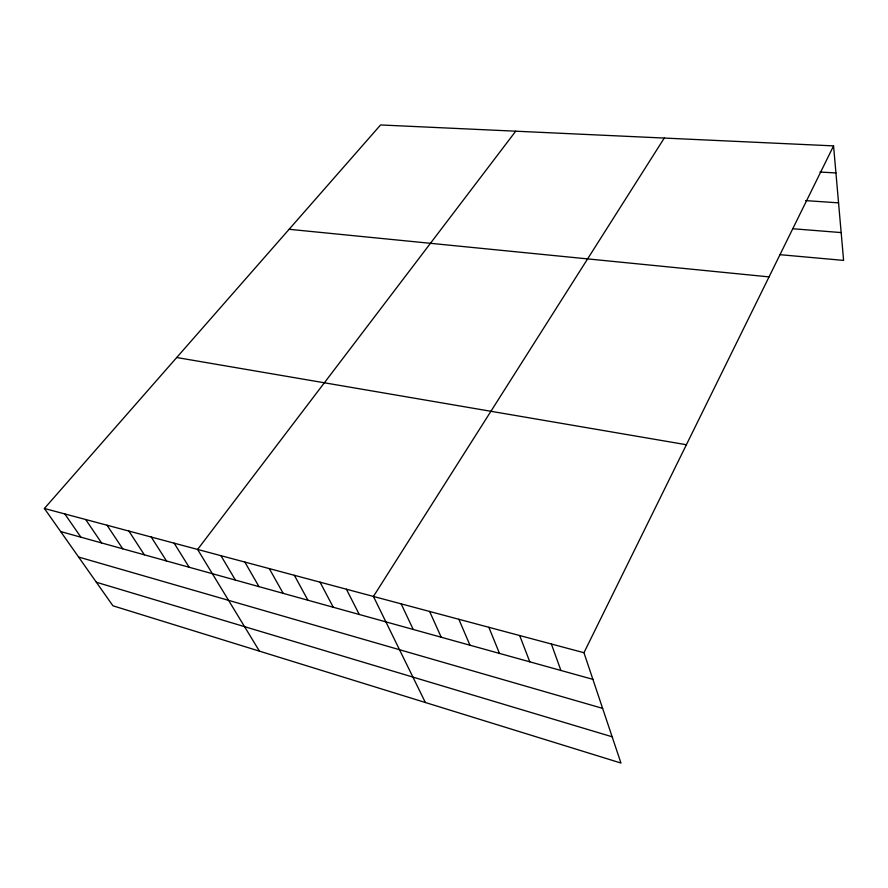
<?xml version="1.0" encoding="UTF-8"?>
<svg xmlns="http://www.w3.org/2000/svg" width="888" height="888" viewBox="0 0 888 888"><rect width="100%" height="100%" fill="white"/><g stroke="black" fill="none" stroke-linecap="round" stroke-linejoin="round"><path stroke-width="1.33" d="M583.96 652.724L833.566 145.887L380.575 124.953L44.4 508.48L112.943 605.805L620.956 763.047L583.96 652.724L44.4 508.48M664.268 138.062L373.437 596.447L425.352 702.497M515.717 131.202L197.613 549.439L259.44 651.148M820.001 172.039L835.941 172.938M805.627 200.61L838.561 202.853M792.829 228.738L841.158 232.578M779.72 254.656L843.6 260.406L833.566 145.887M289.111 229.293L769.052 276.889M176.723 357.52L686.391 444.733M60.673 531.579L592.884 679.342M78.599 557.042L602.619 708.369M96.359 582.25L612.154 736.785M64.802 513.93L80.897 537.185M85.67 519.513L101.576 542.934M107.026 525.219L122.722 548.806M128.882 531.057L144.356 554.811M151.249 537.04L166.5 560.961M174.148 543.167L189.155 567.254M220.934 555.677L235.409 580.086M244.822 562.06L259.007 586.646M269.286 568.598L283.172 593.351M294.361 575.302L307.914 600.221M320.057 582.173L333.266 607.259M346.409 589.221L359.252 614.474M401.165 603.862L413.198 629.448M429.626 611.466L441.214 637.229M458.852 619.28L469.963 645.21M488.855 627.305L499.478 653.402M519.691 635.542L529.781 661.815M551.381 644.011L560.905 670.462"/></g></svg>
